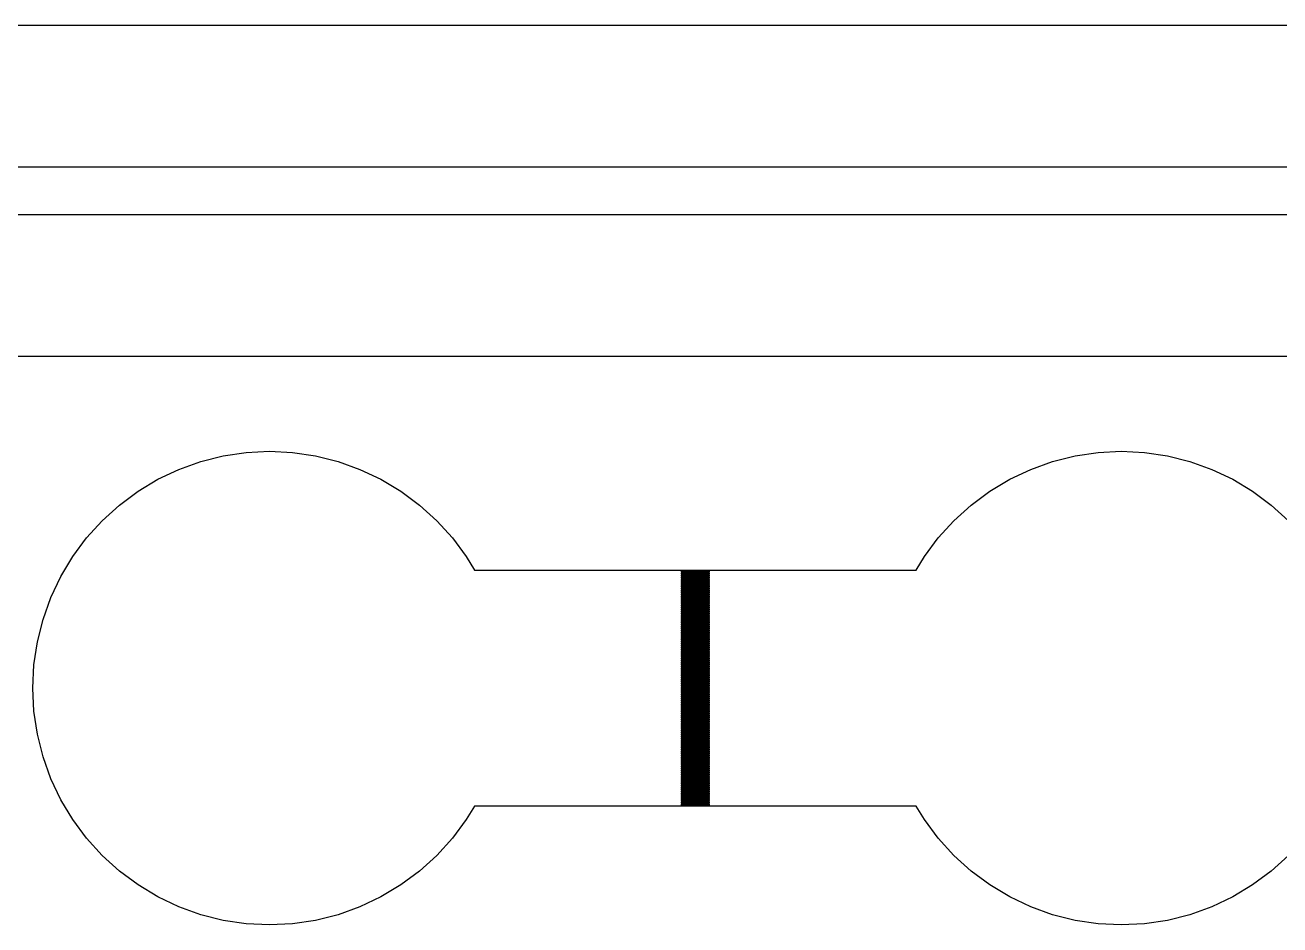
# Model space of a CAD drawing. Extents: x -16 to 132, y -40 to 113.
# Drawn here: x 57.18 to 70.74, y 66.47 to 76.18 of the extents above; entities that cross this region are included whole.
import ezdxf

# ---------------------------------------------------------------- set-up
doc = ezdxf.new("R2010")
doc.units = 0

msp = doc.modelspace()

# ---------------------------------------------------------------- linework, layer by layer
for p, q in [((-2.55649, 76.1837), (112.997, 76.1837)), ((111.463, 74.6498), (-1.0226, 74.6498)), ((-0.51129, 74.1385), (110.952, 74.1385)), ((109.418, 72.6046), (1.0226, 72.6046)), ((58.8438, 71.3874), (59.08, 71.4719)), ((59.08, 71.4719), (59.3233, 71.5329)), ((59.3233, 71.5329), (59.5715, 71.5697)), ((59.5715, 71.5697), (59.8221, 71.582)), ((59.8221, 71.582), (60.0727, 71.5697)), ((60.0727, 71.5697), (60.3208, 71.5329)), ((60.3208, 71.5329), (60.5642, 71.4719)), ((60.5642, 71.4719), (60.8004, 71.3874)), ((68.0472, 71.3874), (68.2834, 71.4719)), ((68.2834, 71.4719), (68.5267, 71.5329)), ((68.5267, 71.5329), (68.7749, 71.5697)), ((68.7749, 71.5697), (69.0255, 71.582)), ((69.0255, 71.582), (69.2761, 71.5697)), ((69.2761, 71.5697), (69.5242, 71.5329)), ((69.5242, 71.5329), (69.7676, 71.4719)), ((69.7676, 71.4719), (70.0038, 71.3874)), ((58.617, 71.2801), (58.8438, 71.3874)), ((60.8004, 71.3874), (61.0272, 71.2801)), ((67.8204, 71.2801), (68.0472, 71.3874)), ((70.0038, 71.3874), (70.2306, 71.2801)), ((58.4018, 71.1511), (58.617, 71.2801)), ((61.0272, 71.2801), (61.2424, 71.1511)), ((67.6052, 71.1511), (67.8204, 71.2801)), ((70.2306, 71.2801), (70.4458, 71.1511)), ((58.2003, 71.0017), (58.4018, 71.1511)), ((61.2424, 71.1511), (61.4439, 71.0017)), ((67.4037, 71.0017), (67.6052, 71.1511)), ((70.4458, 71.1511), (70.6473, 71.0017)), ((58.0144, 70.8332), (58.2003, 71.0017)), ((61.4439, 71.0017), (61.6298, 70.8332)), ((67.2178, 70.8332), (67.4037, 71.0017)), ((70.6473, 71.0017), (70.8332, 70.8332)), ((57.8459, 70.6473), (58.0144, 70.8332)), ((61.6298, 70.8332), (61.7983, 70.6473)), ((67.0493, 70.6473), (67.2178, 70.8332)), ((57.6965, 70.4458), (57.8459, 70.6473)), ((61.7983, 70.6473), (61.9477, 70.4458)), ((66.8998, 70.4458), (67.0493, 70.6473)), ((57.5675, 70.2306), (57.6965, 70.4458)), ((61.9477, 70.4458), (62.0359, 70.2986)), ((66.8116, 70.2986), (66.8998, 70.4458)), ((62.0359, 70.2986), (66.8116, 70.2986)), ((64.5772, 70.2884), (64.2704, 70.2884)), ((64.2704, 70.2884), (64.2704, 70.2782)), ((64.2704, 70.2782), (64.5772, 70.2782)), ((64.5772, 70.2679), (64.2704, 70.2679)), ((64.2704, 70.2679), (64.2704, 70.2577)), ((64.2704, 70.2577), (64.5772, 70.2577)), ((64.5772, 70.2475), (64.2704, 70.2475)), ((64.2704, 70.2475), (64.2704, 70.2373)), ((64.2704, 70.2373), (64.5772, 70.2373)), ((64.5772, 70.2782), (64.5772, 70.2884)), ((64.5772, 70.2577), (64.5772, 70.2679)), ((64.5772, 70.2373), (64.5772, 70.2475)), ((57.4602, 70.0038), (57.5675, 70.2306)), ((64.5772, 70.227), (64.2704, 70.227)), ((64.2704, 70.227), (64.2704, 70.2168)), ((64.2704, 70.2168), (64.5772, 70.2168)), ((64.5772, 70.2066), (64.2704, 70.2066)), ((64.2704, 70.2066), (64.2704, 70.1964)), ((64.2704, 70.1964), (64.5772, 70.1964)), ((64.5772, 70.1861), (64.2704, 70.1861)), ((64.2704, 70.1861), (64.2704, 70.1759)), ((64.2704, 70.1759), (64.5772, 70.1759)), ((64.5772, 70.1657), (64.2704, 70.1657)), ((64.2704, 70.1657), (64.2704, 70.1555)), ((64.2704, 70.1555), (64.5772, 70.1555)), ((64.5772, 70.1452), (64.2704, 70.1452)), ((64.2704, 70.1452), (64.2704, 70.135)), ((64.2704, 70.135), (64.5772, 70.135)), ((64.5772, 70.1248), (64.2704, 70.1248)), ((64.2704, 70.1248), (64.2704, 70.1145)), ((64.2704, 70.1145), (64.5772, 70.1145)), ((64.5772, 70.1043), (64.2704, 70.1043)), ((64.2704, 70.1043), (64.2704, 70.0941)), ((64.5772, 70.2168), (64.5772, 70.227)), ((64.5772, 70.1964), (64.5772, 70.2066)), ((64.5772, 70.1759), (64.5772, 70.1861)), ((64.5772, 70.1555), (64.5772, 70.1657)), ((64.5772, 70.135), (64.5772, 70.1452)), ((64.5772, 70.1145), (64.5772, 70.1248)), ((64.5772, 70.0941), (64.5772, 70.1043)), ((57.3757, 69.7676), (57.4602, 70.0038)), ((64.2704, 70.0941), (64.5772, 70.0941)), ((64.5772, 70.0839), (64.2704, 70.0839)), ((64.2704, 70.0839), (64.2704, 70.0737)), ((64.2704, 70.0737), (64.5772, 70.0737)), ((64.5772, 70.0634), (64.2704, 70.0634)), ((64.2704, 70.0634), (64.2704, 70.0532)), ((64.2704, 70.0532), (64.5772, 70.0532)), ((64.5772, 70.043), (64.2704, 70.043)), ((64.2704, 70.043), (64.2704, 70.0327)), ((64.2704, 70.0327), (64.5772, 70.0327)), ((64.5772, 70.0225), (64.2704, 70.0225)), ((64.2704, 70.0225), (64.2704, 70.0123)), ((64.2704, 70.0123), (64.5772, 70.0123)), ((64.5772, 70.0021), (64.2704, 70.0021)), ((64.2704, 70.0021), (64.2704, 69.9918)), ((64.2704, 69.9918), (64.5772, 69.9918)), ((64.5772, 69.9816), (64.2704, 69.9816)), ((64.2704, 69.9816), (64.2704, 69.9714)), ((64.2704, 69.9714), (64.5772, 69.9714)), ((64.5772, 70.0737), (64.5772, 70.0839)), ((64.5772, 70.0532), (64.5772, 70.0634)), ((64.5772, 70.0327), (64.5772, 70.043)), ((64.5772, 70.0123), (64.5772, 70.0225)), ((64.5772, 69.9918), (64.5772, 70.0021)), ((64.5772, 69.9714), (64.5772, 69.9816)), ((64.5772, 69.9612), (64.2704, 69.9612)), ((64.2704, 69.9612), (64.2704, 69.9509)), ((64.2704, 69.9509), (64.5772, 69.9509)), ((64.5772, 69.9407), (64.2704, 69.9407)), ((64.2704, 69.9407), (64.2704, 69.9305)), ((64.2704, 69.9305), (64.5772, 69.9305)), ((64.5772, 69.9203), (64.2704, 69.9203)), ((64.2704, 69.9203), (64.2704, 69.91)), ((64.2704, 69.91), (64.5772, 69.91)), ((64.5772, 69.8998), (64.2704, 69.8998)), ((64.2704, 69.8998), (64.2704, 69.8896)), ((64.2704, 69.8896), (64.5772, 69.8896)), ((64.5772, 69.8793), (64.2704, 69.8793)), ((64.2704, 69.8793), (64.2704, 69.8691)), ((64.2704, 69.8691), (64.5772, 69.8691)), ((64.5772, 69.8589), (64.2704, 69.8589)), ((64.2704, 69.8589), (64.2704, 69.8487)), ((64.2704, 69.8487), (64.5772, 69.8487)), ((64.5772, 69.8385), (64.2704, 69.8385)), ((64.2704, 69.8385), (64.2704, 69.8282)), ((64.2704, 69.8282), (64.5772, 69.8282)), ((64.5772, 69.9509), (64.5772, 69.9612)), ((64.5772, 69.9305), (64.5772, 69.9407)), ((64.5772, 69.91), (64.5772, 69.9203)), ((64.5772, 69.8896), (64.5772, 69.8998)), ((64.5772, 69.8691), (64.5772, 69.8793)), ((64.5772, 69.8487), (64.5772, 69.8589)), ((64.5772, 69.8282), (64.5772, 69.8385)), ((57.3147, 69.5242), (57.3757, 69.7676)), ((64.5772, 69.818), (64.2704, 69.818)), ((64.2704, 69.818), (64.2704, 69.8078)), ((64.2704, 69.8078), (64.5772, 69.8078)), ((64.5772, 69.7975), (64.2704, 69.7975)), ((64.2704, 69.7975), (64.2704, 69.7873)), ((64.2704, 69.7873), (64.5772, 69.7873)), ((64.5772, 69.7771), (64.2704, 69.7771)), ((64.2704, 69.7771), (64.2704, 69.7669)), ((64.2704, 69.7669), (64.5772, 69.7669)), ((64.5772, 69.7567), (64.2704, 69.7567)), ((64.2704, 69.7567), (64.2704, 69.7464)), ((64.2704, 69.7464), (64.5772, 69.7464)), ((64.5772, 69.7362), (64.2704, 69.7362)), ((64.2704, 69.7362), (64.2704, 69.726)), ((64.2704, 69.726), (64.5772, 69.726)), ((64.5772, 69.7157), (64.2704, 69.7157)), ((64.2704, 69.7157), (64.2704, 69.7055)), ((64.2704, 69.7055), (64.5772, 69.7055)), ((64.5772, 69.6953), (64.2704, 69.6953)), ((64.2704, 69.6953), (64.2704, 69.6851)), ((64.5772, 69.8078), (64.5772, 69.818)), ((64.5772, 69.7873), (64.5772, 69.7975)), ((64.5772, 69.7669), (64.5772, 69.7771)), ((64.5772, 69.7464), (64.5772, 69.7567)), ((64.5772, 69.726), (64.5772, 69.7362)), ((64.5772, 69.7055), (64.5772, 69.7157)), ((64.5772, 69.6851), (64.5772, 69.6953)), ((64.2704, 69.6851), (64.5772, 69.6851)), ((64.5772, 69.6748), (64.2704, 69.6748)), ((64.2704, 69.6748), (64.2704, 69.6646)), ((64.2704, 69.6646), (64.5772, 69.6646)), ((64.5772, 69.6544), (64.2704, 69.6544)), ((64.2704, 69.6544), (64.2704, 69.6442)), ((64.2704, 69.6442), (64.5772, 69.6442)), ((64.5772, 69.6339), (64.2704, 69.6339)), ((64.2704, 69.6339), (64.2704, 69.6237)), ((64.2704, 69.6237), (64.5772, 69.6237)), ((64.5772, 69.6135), (64.2704, 69.6135)), ((64.2704, 69.6135), (64.2704, 69.6032)), ((64.2704, 69.6032), (64.5772, 69.6032)), ((64.5772, 69.593), (64.2704, 69.593)), ((64.2704, 69.593), (64.2704, 69.5828)), ((64.2704, 69.5828), (64.5772, 69.5828)), ((64.5772, 69.5726), (64.2704, 69.5726)), ((64.2704, 69.5726), (64.2704, 69.5623)), ((64.2704, 69.5623), (64.5772, 69.5623)), ((64.5772, 69.6646), (64.5772, 69.6748)), ((64.5772, 69.6442), (64.5772, 69.6544)), ((64.5772, 69.6237), (64.5772, 69.6339)), ((64.5772, 69.6032), (64.5772, 69.6135)), ((64.5772, 69.5828), (64.5772, 69.593)), ((64.5772, 69.5623), (64.5772, 69.5726)), ((57.2779, 69.2761), (57.3147, 69.5242)), ((64.5772, 69.5521), (64.2704, 69.5521)), ((64.2704, 69.5521), (64.2704, 69.5419)), ((64.2704, 69.5419), (64.5772, 69.5419)), ((64.5772, 69.5317), (64.2704, 69.5317)), ((64.2704, 69.5317), (64.2704, 69.5214)), ((64.2704, 69.5214), (64.5772, 69.5214)), ((64.5772, 69.5112), (64.2704, 69.5112)), ((64.2704, 69.5112), (64.2704, 69.501)), ((64.2704, 69.501), (64.5772, 69.501)), ((64.5772, 69.4908), (64.2704, 69.4908)), ((64.2704, 69.4908), (64.2704, 69.4805)), ((64.2704, 69.4805), (64.5772, 69.4805)), ((64.5772, 69.4703), (64.2704, 69.4703)), ((64.2704, 69.4703), (64.2704, 69.4601)), ((64.2704, 69.4601), (64.5772, 69.4601)), ((64.5772, 69.4499), (64.2704, 69.4499)), ((64.2704, 69.4499), (64.2704, 69.4397)), ((64.2704, 69.4397), (64.5772, 69.4397)), ((64.5772, 69.4294), (64.2704, 69.4294)), ((64.2704, 69.4294), (64.2704, 69.4192)), ((64.5772, 69.5419), (64.5772, 69.5521)), ((64.5772, 69.5214), (64.5772, 69.5317)), ((64.5772, 69.501), (64.5772, 69.5112)), ((64.5772, 69.4805), (64.5772, 69.4908)), ((64.5772, 69.4601), (64.5772, 69.4703)), ((64.5772, 69.4397), (64.5772, 69.4499)), ((64.5772, 69.4192), (64.5772, 69.4294)), ((64.2704, 69.4192), (64.5772, 69.4192)), ((64.5772, 69.409), (64.2704, 69.409)), ((64.2704, 69.409), (64.2704, 69.3987)), ((64.2704, 69.3987), (64.5772, 69.3987)), ((64.5772, 69.3885), (64.2704, 69.3885)), ((64.2704, 69.3885), (64.2704, 69.3783)), ((64.2704, 69.3783), (64.5772, 69.3783)), ((64.5772, 69.3681), (64.2704, 69.3681)), ((64.2704, 69.3681), (64.2704, 69.3578)), ((64.2704, 69.3578), (64.5772, 69.3578)), ((64.5772, 69.3476), (64.2704, 69.3476)), ((64.2704, 69.3476), (64.2704, 69.3374)), ((64.2704, 69.3374), (64.5772, 69.3374)), ((64.5772, 69.3272), (64.2704, 69.3272)), ((64.2704, 69.3272), (64.2704, 69.3169)), ((64.2704, 69.3169), (64.5772, 69.3169)), ((64.5772, 69.3067), (64.2704, 69.3067)), ((64.2704, 69.3067), (64.2704, 69.2965)), ((64.2704, 69.2965), (64.5772, 69.2965)), ((64.5772, 69.2862), (64.2704, 69.2862)), ((64.2704, 69.2862), (64.2704, 69.276)), ((64.5772, 69.3987), (64.5772, 69.409)), ((64.5772, 69.3783), (64.5772, 69.3885)), ((64.5772, 69.3578), (64.5772, 69.3681)), ((64.5772, 69.3374), (64.5772, 69.3476)), ((64.5772, 69.3169), (64.5772, 69.3272)), ((64.5772, 69.2965), (64.5772, 69.3067)), ((64.5772, 69.276), (64.5772, 69.2862)), ((57.2656, 69.0255), (57.2779, 69.2761)), ((64.2704, 69.276), (64.5772, 69.276)), ((64.5772, 69.2658), (64.2704, 69.2658)), ((64.2704, 69.2658), (64.2704, 69.2556)), ((64.2704, 69.2556), (64.5772, 69.2556)), ((64.5772, 69.2453), (64.2704, 69.2453)), ((64.2704, 69.2453), (64.2704, 69.2351)), ((64.2704, 69.2351), (64.5772, 69.2351)), ((64.5772, 69.2249), (64.2704, 69.2249)), ((64.2704, 69.2249), (64.2704, 69.2147)), ((64.2704, 69.2147), (64.5772, 69.2147)), ((64.5772, 69.2044), (64.2704, 69.2044)), ((64.2704, 69.2044), (64.2704, 69.1942)), ((64.2704, 69.1942), (64.5772, 69.1942)), ((64.5772, 69.184), (64.2704, 69.184)), ((64.2704, 69.184), (64.2704, 69.1738)), ((64.2704, 69.1738), (64.5772, 69.1738)), ((64.5772, 69.1635), (64.2704, 69.1635)), ((64.2704, 69.1635), (64.2704, 69.1533)), ((64.2704, 69.1533), (64.5772, 69.1533)), ((64.5772, 69.2556), (64.5772, 69.2658)), ((64.5772, 69.2351), (64.5772, 69.2453)), ((64.5772, 69.2147), (64.5772, 69.2249)), ((64.5772, 69.1942), (64.5772, 69.2044)), ((64.5772, 69.1738), (64.5772, 69.184)), ((64.5772, 69.1533), (64.5772, 69.1635)), ((57.2779, 68.7749), (57.2656, 69.0255)), ((64.5772, 69.1431), (64.2704, 69.1431)), ((64.2704, 69.1431), (64.2704, 69.1329)), ((64.2704, 69.1329), (64.5772, 69.1329)), ((64.5772, 69.1226), (64.2704, 69.1226)), ((64.2704, 69.1226), (64.2704, 69.1124)), ((64.2704, 69.1124), (64.5772, 69.1124)), ((64.5772, 69.1022), (64.2704, 69.1022)), ((64.2704, 69.1022), (64.2704, 69.0919)), ((64.2704, 69.0919), (64.5772, 69.0919)), ((64.5772, 69.0817), (64.2704, 69.0817)), ((64.2704, 69.0817), (64.2704, 69.0715)), ((64.2704, 69.0715), (64.5772, 69.0715)), ((64.5772, 69.0613), (64.2704, 69.0613)), ((64.2704, 69.0613), (64.2704, 69.0511)), ((64.2704, 69.0511), (64.5772, 69.0511)), ((64.5772, 69.0408), (64.2704, 69.0408)), ((64.2704, 69.0408), (64.2704, 69.0306)), ((64.2704, 69.0306), (64.5772, 69.0306)), ((64.5772, 69.0204), (64.2704, 69.0204)), ((64.2704, 69.0204), (64.2704, 69.0101)), ((64.5772, 69.1329), (64.5772, 69.1431)), ((64.5772, 69.1124), (64.5772, 69.1226)), ((64.5772, 69.0919), (64.5772, 69.1022)), ((64.5772, 69.0715), (64.5772, 69.0817)), ((64.5772, 69.0511), (64.5772, 69.0613)), ((64.5772, 69.0306), (64.5772, 69.0408)), ((64.5772, 69.0101), (64.5772, 69.0204)), ((64.2704, 69.0101), (64.5772, 69.0101)), ((64.5772, 68.9999), (64.2704, 68.9999)), ((64.2704, 68.9999), (64.2704, 68.9897)), ((64.2704, 68.9897), (64.5772, 68.9897)), ((64.5772, 68.9795), (64.2704, 68.9795)), ((64.2704, 68.9795), (64.2704, 68.9693)), ((64.2704, 68.9693), (64.5772, 68.9693)), ((64.5772, 68.959), (64.2704, 68.959)), ((64.2704, 68.959), (64.2704, 68.9488)), ((64.2704, 68.9488), (64.5772, 68.9488)), ((64.5772, 68.9386), (64.2704, 68.9386)), ((64.2704, 68.9386), (64.2704, 68.9284)), ((64.2704, 68.9284), (64.5772, 68.9284)), ((64.5772, 68.9181), (64.2704, 68.9181)), ((64.2704, 68.9181), (64.2704, 68.9079)), ((64.2704, 68.9079), (64.5772, 68.9079)), ((64.5772, 68.8977), (64.2704, 68.8977)), ((64.2704, 68.8977), (64.2704, 68.8875)), ((64.2704, 68.8875), (64.5772, 68.8875)), ((64.5772, 68.9897), (64.5772, 68.9999)), ((64.5772, 68.9693), (64.5772, 68.9795)), ((64.5772, 68.9488), (64.5772, 68.959)), ((64.5772, 68.9284), (64.5772, 68.9386)), ((64.5772, 68.9079), (64.5772, 68.9181)), ((64.5772, 68.8875), (64.5772, 68.8977)), ((57.3147, 68.5267), (57.2779, 68.7749)), ((64.5772, 68.8772), (64.2704, 68.8772)), ((64.2704, 68.8772), (64.2704, 68.867)), ((64.2704, 68.867), (64.5772, 68.867)), ((64.5772, 68.8568), (64.2704, 68.8568)), ((64.2704, 68.8568), (64.2704, 68.8465)), ((64.2704, 68.8465), (64.5772, 68.8465)), ((64.5772, 68.8363), (64.2704, 68.8363)), ((64.2704, 68.8363), (64.2704, 68.8261)), ((64.2704, 68.8261), (64.5772, 68.8261)), ((64.5772, 68.8159), (64.2704, 68.8159)), ((64.2704, 68.8159), (64.2704, 68.8056)), ((64.2704, 68.8056), (64.5772, 68.8056)), ((64.5772, 68.7954), (64.2704, 68.7954)), ((64.2704, 68.7954), (64.2704, 68.7852)), ((64.2704, 68.7852), (64.5772, 68.7852)), ((64.5772, 68.775), (64.2704, 68.775)), ((64.2704, 68.775), (64.2704, 68.7647)), ((64.2704, 68.7647), (64.5772, 68.7647)), ((64.5772, 68.7545), (64.2704, 68.7545)), ((64.2704, 68.7545), (64.2704, 68.7443)), ((64.2704, 68.7443), (64.5772, 68.7443)), ((64.5772, 68.867), (64.5772, 68.8772)), ((64.5772, 68.8465), (64.5772, 68.8568)), ((64.5772, 68.8261), (64.5772, 68.8363)), ((64.5772, 68.8056), (64.5772, 68.8159)), ((64.5772, 68.7852), (64.5772, 68.7954)), ((64.5772, 68.7647), (64.5772, 68.775)), ((64.5772, 68.7443), (64.5772, 68.7545)), ((64.5772, 68.7341), (64.2704, 68.7341)), ((64.2704, 68.7341), (64.2704, 68.7238)), ((64.2704, 68.7238), (64.5772, 68.7238)), ((64.5772, 68.7136), (64.2704, 68.7136)), ((64.2704, 68.7136), (64.2704, 68.7034)), ((64.2704, 68.7034), (64.5772, 68.7034)), ((64.5772, 68.6931), (64.2704, 68.6931)), ((64.2704, 68.6931), (64.2704, 68.6829)), ((64.2704, 68.6829), (64.5772, 68.6829)), ((64.5772, 68.6727), (64.2704, 68.6727)), ((64.2704, 68.6727), (64.2704, 68.6625)), ((64.2704, 68.6625), (64.5772, 68.6625)), ((64.5772, 68.6523), (64.2704, 68.6523)), ((64.2704, 68.6523), (64.2704, 68.642)), ((64.2704, 68.642), (64.5772, 68.642)), ((64.5772, 68.6318), (64.2704, 68.6318)), ((64.2704, 68.6318), (64.2704, 68.6216)), ((64.2704, 68.6216), (64.5772, 68.6216)), ((64.5772, 68.6113), (64.2704, 68.6113)), ((64.2704, 68.6113), (64.2704, 68.6011)), ((64.5772, 68.7238), (64.5772, 68.7341)), ((64.5772, 68.7034), (64.5772, 68.7136)), ((64.5772, 68.6829), (64.5772, 68.6931)), ((64.5772, 68.6625), (64.5772, 68.6727)), ((64.5772, 68.642), (64.5772, 68.6523)), ((64.5772, 68.6216), (64.5772, 68.6318)), ((64.5772, 68.6011), (64.5772, 68.6113)), ((57.3757, 68.2834), (57.3147, 68.5267)), ((64.2704, 68.6011), (64.5772, 68.6011)), ((64.5772, 68.5909), (64.2704, 68.5909)), ((64.2704, 68.5909), (64.2704, 68.5807)), ((64.2704, 68.5807), (64.5772, 68.5807)), ((64.5772, 68.5704), (64.2704, 68.5704)), ((64.2704, 68.5704), (64.2704, 68.5602)), ((64.2704, 68.5602), (64.5772, 68.5602)), ((64.5772, 68.55), (64.2704, 68.55)), ((64.2704, 68.55), (64.2704, 68.5398)), ((64.2704, 68.5398), (64.5772, 68.5398)), ((64.5772, 68.5295), (64.2704, 68.5295)), ((64.2704, 68.5295), (64.2704, 68.5193)), ((64.2704, 68.5193), (64.5772, 68.5193)), ((64.5772, 68.5091), (64.2704, 68.5091)), ((64.2704, 68.5091), (64.2704, 68.4989)), ((64.2704, 68.4989), (64.5772, 68.4989)), ((64.5772, 68.4886), (64.2704, 68.4886)), ((64.2704, 68.4886), (64.2704, 68.4784)), ((64.2704, 68.4784), (64.5772, 68.4784)), ((64.5772, 68.5807), (64.5772, 68.5909)), ((64.5772, 68.5602), (64.5772, 68.5704)), ((64.5772, 68.5398), (64.5772, 68.55)), ((64.5772, 68.5193), (64.5772, 68.5295)), ((64.5772, 68.4989), (64.5772, 68.5091)), ((64.5772, 68.4784), (64.5772, 68.4886)), ((64.5772, 68.4682), (64.2704, 68.4682)), ((64.2704, 68.4682), (64.2704, 68.458)), ((64.2704, 68.458), (64.5772, 68.458)), ((64.5772, 68.4477), (64.2704, 68.4477)), ((64.2704, 68.4477), (64.2704, 68.4375)), ((64.2704, 68.4375), (64.5772, 68.4375)), ((64.5772, 68.4273), (64.2704, 68.4273)), ((64.2704, 68.4273), (64.2704, 68.4171)), ((64.2704, 68.4171), (64.5772, 68.4171)), ((64.5772, 68.4068), (64.2704, 68.4068)), ((64.2704, 68.4068), (64.2704, 68.3966)), ((64.2704, 68.3966), (64.5772, 68.3966)), ((64.5772, 68.3864), (64.2704, 68.3864)), ((64.2704, 68.3864), (64.2704, 68.3761)), ((64.2704, 68.3761), (64.5772, 68.3761)), ((64.5772, 68.3659), (64.2704, 68.3659)), ((64.2704, 68.3659), (64.2704, 68.3557)), ((64.2704, 68.3557), (64.5772, 68.3557)), ((64.5772, 68.3455), (64.2704, 68.3455)), ((64.2704, 68.3455), (64.2704, 68.3353)), ((64.2704, 68.3353), (64.5772, 68.3353)), ((64.5772, 68.458), (64.5772, 68.4682)), ((64.5772, 68.4375), (64.5772, 68.4477)), ((64.5772, 68.4171), (64.5772, 68.4273)), ((64.5772, 68.3966), (64.5772, 68.4068)), ((64.5772, 68.3761), (64.5772, 68.3864)), ((64.5772, 68.3557), (64.5772, 68.3659)), ((64.5772, 68.3353), (64.5772, 68.3455)), ((57.4602, 68.0472), (57.3757, 68.2834)), ((64.5772, 68.325), (64.2704, 68.325)), ((64.2704, 68.325), (64.2704, 68.3148)), ((64.2704, 68.3148), (64.5772, 68.3148)), ((64.5772, 68.3046), (64.2704, 68.3046)), ((64.2704, 68.3046), (64.2704, 68.2943)), ((64.2704, 68.2943), (64.5772, 68.2943)), ((64.5772, 68.2841), (64.2704, 68.2841)), ((64.2704, 68.2841), (64.2704, 68.2739)), ((64.2704, 68.2739), (64.5772, 68.2739)), ((64.5772, 68.2637), (64.2704, 68.2637)), ((64.2704, 68.2637), (64.2704, 68.2534)), ((64.2704, 68.2534), (64.5772, 68.2534)), ((64.5772, 68.2432), (64.2704, 68.2432)), ((64.2704, 68.2432), (64.2704, 68.233)), ((64.2704, 68.233), (64.5772, 68.233)), ((64.5772, 68.2228), (64.2704, 68.2228)), ((64.2704, 68.2228), (64.2704, 68.2125)), ((64.2704, 68.2125), (64.5772, 68.2125)), ((64.5772, 68.2023), (64.2704, 68.2023)), ((64.2704, 68.2023), (64.2704, 68.1921)), ((64.5772, 68.3148), (64.5772, 68.325)), ((64.5772, 68.2943), (64.5772, 68.3046)), ((64.5772, 68.2739), (64.5772, 68.2841)), ((64.5772, 68.2534), (64.5772, 68.2637)), ((64.5772, 68.233), (64.5772, 68.2432)), ((64.5772, 68.2125), (64.5772, 68.2228)), ((64.5772, 68.1921), (64.5772, 68.2023)), ((64.2704, 68.1921), (64.5772, 68.1921)), ((64.5772, 68.1819), (64.2704, 68.1819)), ((64.2704, 68.1819), (64.2704, 68.1716)), ((64.2704, 68.1716), (64.5772, 68.1716)), ((64.5772, 68.1614), (64.2704, 68.1614)), ((64.2704, 68.1614), (64.2704, 68.1512)), ((64.2704, 68.1512), (64.5772, 68.1512)), ((64.5772, 68.141), (64.2704, 68.141)), ((64.2704, 68.141), (64.2704, 68.1307)), ((64.2704, 68.1307), (64.5772, 68.1307)), ((64.5772, 68.1205), (64.2704, 68.1205)), ((64.2704, 68.1205), (64.2704, 68.1103)), ((64.2704, 68.1103), (64.5772, 68.1103)), ((64.5772, 68.1), (64.2704, 68.1)), ((64.2704, 68.1), (64.2704, 68.0898)), ((64.2704, 68.0898), (64.5772, 68.0898)), ((64.5772, 68.0796), (64.2704, 68.0796)), ((64.2704, 68.0796), (64.2704, 68.0694)), ((64.2704, 68.0694), (64.5772, 68.0694)), ((64.5772, 68.1716), (64.5772, 68.1819)), ((64.5772, 68.1512), (64.5772, 68.1614)), ((64.5772, 68.1307), (64.5772, 68.141)), ((64.5772, 68.1103), (64.5772, 68.1205)), ((64.5772, 68.0898), (64.5772, 68.1)), ((64.5772, 68.0694), (64.5772, 68.0796)), ((57.5675, 67.8204), (57.4602, 68.0472)), ((64.5772, 68.0591), (64.2704, 68.0591)), ((64.2704, 68.0591), (64.2704, 68.0489)), ((64.2704, 68.0489), (64.5772, 68.0489)), ((64.5772, 68.0387), (64.2704, 68.0387)), ((64.2704, 68.0387), (64.2704, 68.0285)), ((64.2704, 68.0285), (64.5772, 68.0285)), ((64.5772, 68.0182), (64.2704, 68.0182)), ((64.2704, 68.0182), (64.2704, 68.008)), ((64.2704, 68.008), (64.5772, 68.008)), ((64.5772, 67.9978), (64.2704, 67.9978)), ((64.2704, 67.9978), (64.2704, 67.9875)), ((64.2704, 67.9875), (64.5772, 67.9875)), ((64.5772, 67.9773), (64.2704, 67.9773)), ((64.2704, 67.9773), (64.2704, 67.9671)), ((64.2704, 67.9671), (64.5772, 67.9671)), ((64.5772, 67.9569), (64.2704, 67.9569)), ((64.2704, 67.9569), (64.2704, 67.9467)), ((64.2704, 67.9467), (64.5772, 67.9467)), ((64.5772, 67.9364), (64.2704, 67.9364)), ((64.2704, 67.9364), (64.2704, 67.9262)), ((64.5772, 68.0489), (64.5772, 68.0591)), ((64.5772, 68.0285), (64.5772, 68.0387)), ((64.5772, 68.008), (64.5772, 68.0182)), ((64.5772, 67.9875), (64.5772, 67.9978)), ((64.5772, 67.9671), (64.5772, 67.9773)), ((64.5772, 67.9467), (64.5772, 67.9569)), ((64.5772, 67.9262), (64.5772, 67.9364)), ((57.6965, 67.6052), (57.5675, 67.8204)), ((64.2704, 67.9262), (64.5772, 67.9262)), ((64.5772, 67.916), (64.2704, 67.916)), ((64.2704, 67.916), (64.2704, 67.9058)), ((64.2704, 67.9058), (64.5772, 67.9058)), ((64.5772, 67.8955), (64.2704, 67.8955)), ((64.2704, 67.8955), (64.2704, 67.8853)), ((64.2704, 67.8853), (64.5772, 67.8853)), ((64.5772, 67.8751), (64.2704, 67.8751)), ((64.2704, 67.8751), (64.2704, 67.8649)), ((64.2704, 67.8649), (64.5772, 67.8649)), ((64.5772, 67.8546), (64.2704, 67.8546)), ((64.2704, 67.8546), (64.2704, 67.8444)), ((64.2704, 67.8444), (64.5772, 67.8444)), ((64.5772, 67.8342), (64.2704, 67.8342)), ((64.2704, 67.8342), (64.2704, 67.8239)), ((64.2704, 67.8239), (64.5772, 67.8239)), ((64.5772, 67.8137), (64.2704, 67.8137)), ((64.2704, 67.8137), (64.2704, 67.8035)), ((64.2704, 67.8035), (64.5772, 67.8035)), ((64.5772, 67.7933), (64.2704, 67.7933)), ((64.2704, 67.7933), (64.2704, 67.783)), ((64.5772, 67.9058), (64.5772, 67.916)), ((64.5772, 67.8853), (64.5772, 67.8955)), ((64.5772, 67.8649), (64.5772, 67.8751)), ((64.5772, 67.8444), (64.5772, 67.8546)), ((64.5772, 67.8239), (64.5772, 67.8342)), ((64.5772, 67.8035), (64.5772, 67.8137)), ((64.5772, 67.783), (64.5772, 67.7933)), ((62.0359, 67.7524), (61.9477, 67.6052)), ((66.8116, 67.7524), (62.0359, 67.7524)), ((64.2704, 67.783), (64.5772, 67.783)), ((64.5772, 67.7728), (64.2704, 67.7728)), ((64.2704, 67.7728), (64.2704, 67.7626)), ((64.2704, 67.7626), (64.5772, 67.7626)), ((64.5772, 67.7626), (64.5772, 67.7728)), ((66.8998, 67.6052), (66.8116, 67.7524)), ((57.8459, 67.4037), (57.6965, 67.6052)), ((61.9477, 67.6052), (61.7983, 67.4037)), ((67.0493, 67.4037), (66.8998, 67.6052)), ((58.0144, 67.2178), (57.8459, 67.4037)), ((61.7983, 67.4037), (61.6298, 67.2178)), ((67.2178, 67.2178), (67.0493, 67.4037)), ((58.2003, 67.0493), (58.0144, 67.2178)), ((61.6298, 67.2178), (61.4439, 67.0493)), ((67.4037, 67.0493), (67.2178, 67.2178)), ((70.8332, 67.2178), (70.6473, 67.0493)), ((58.4018, 66.8999), (58.2003, 67.0493)), ((61.4439, 67.0493), (61.2424, 66.8999)), ((67.6052, 66.8999), (67.4037, 67.0493)), ((70.6473, 67.0493), (70.4458, 66.8999)), ((58.617, 66.7709), (58.4018, 66.8999)), ((61.2424, 66.8999), (61.0272, 66.7709)), ((67.8204, 66.7709), (67.6052, 66.8999)), ((70.4458, 66.8999), (70.2306, 66.7709)), ((58.8438, 66.6636), (58.617, 66.7709)), ((61.0272, 66.7709), (60.8004, 66.6636)), ((68.0472, 66.6636), (67.8204, 66.7709)), ((70.2306, 66.7709), (70.0038, 66.6636)), ((59.08, 66.5791), (58.8438, 66.6636)), ((59.3233, 66.5181), (59.08, 66.5791)), ((60.5642, 66.5791), (60.3208, 66.5181)), ((60.8004, 66.6636), (60.5642, 66.5791)), ((68.2834, 66.5791), (68.0472, 66.6636)), ((68.5267, 66.5181), (68.2834, 66.5791)), ((69.7676, 66.5791), (69.5242, 66.5181)), ((70.0038, 66.6636), (69.7676, 66.5791)), ((59.5715, 66.4813), (59.3233, 66.5181)), ((59.8221, 66.469), (59.5715, 66.4813)), ((60.0727, 66.4813), (59.8221, 66.469)), ((60.3208, 66.5181), (60.0727, 66.4813)), ((68.7749, 66.4813), (68.5267, 66.5181)), ((69.0255, 66.469), (68.7749, 66.4813)), ((69.2761, 66.4813), (69.0255, 66.469)), ((69.5242, 66.5181), (69.2761, 66.4813))]:
    msp.add_line(p, q)

doc.saveas('drawing.dxf')
